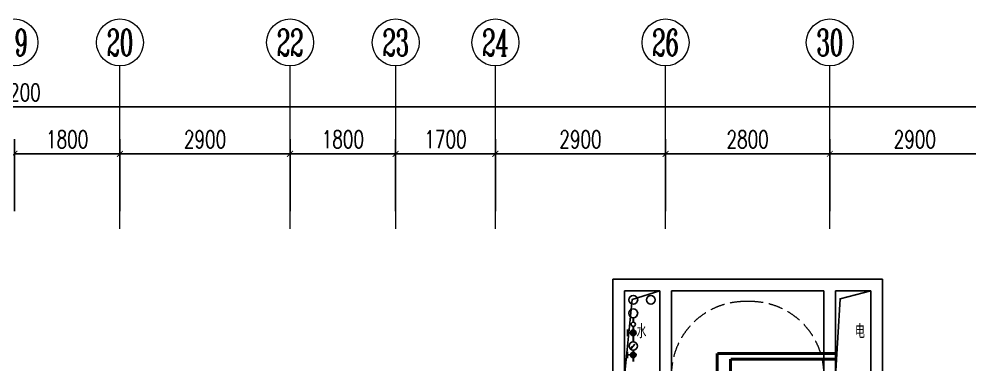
# Model space of a CAD drawing. Extents: x 3753737 to 4713801, y -857380 to 24339.
# Drawn here: x 4065992 to 4082186, y -786031 to -780149 of the extents above; entities that cross this region are included whole.
import ezdxf
from ezdxf.enums import TextEntityAlignment as Align

# ---------------------------------------------------------------- set-up
doc = ezdxf.new("R2010")
doc.units = 0
doc.header["$LTSCALE"] = 1000
doc.header["$MEASUREMENT"] = 0
doc.linetypes.add('DASH', pattern=[0.35, 0.25, -0.1])
doc.layers.get('0').update_dxf_attribs({"linetype": 'CONTINUOUS'})
doc.layers.get('Defpoints').update_dxf_attribs({"linetype": 'CONTINUOUS'})
for name, color, linetype in [('!!电气', 1, 'CONTINUOUS'), ('VPIPE-消防', 1, 'TG_X'), ('VPIPE-给水', 3, 'TG_J'), ('WALL', 252, 'CONTINUOUS'), ('WIRE-安防', 4, 'CONTINUOUS'), ('WIRE-综合布线', 5, 'DASH'), ('污水', 3, 'CONTINUOUS'), ('看线', 185, 'CONTINUOUS'), ('给水', 4, 'CONTINUOUS')]:
    doc.layers.add(name, color=color, linetype=linetype)
for name, color, linetype, lineweight in [('AXIS', 114, 'CONTINUOUS', 20), ('AXIS_TEXT', 7, 'CONTINUOUS', 20), ('DIM_SYMB', 252, 'CONTINUOUS', 20), ('PUB_TEXT', 7, 'CONTINUOUS', 20), ('STAIR', 252, 'CONTINUOUS', 20)]:
    doc.layers.add(name, color=color, linetype=linetype, lineweight=lineweight)
doc.styles.add('_TCH_AXIS', font='COMPLEX', dxfattribs={"bigfont": 'GBCBIG'})
doc.styles.add('_TCH_DIM_T3', font='SIMPLEX.shx', dxfattribs={"width": 0.705882, "bigfont": 'GBCBIG.shx'})
doc.styles.add('COMPLEX', font='COMPLEX')
doc.styles.get("Standard").update_dxf_attribs({"font": 'gbenor.shx', "bigfont": 'gbcbig.shx'})
doc.styles.add('TG_LINETYPE', font='SIMPLEX', dxfattribs={"width": 0.8, "height": 3, "bigfont": 'HZTXT'})
doc.linetypes.add('TG_J', pattern='A,2,-0.22,["J",TG_LINETYPE,S=0.1,R=0,X=-0.18,Y=-0.15],0', length=2.22)
doc.linetypes.add('TG_X', pattern='A,4,-0.3,["X",TG_LINETYPE,S=0.1,R=0,X=-0.23,Y=-0.15],0', length=4.3)
doc.dimstyles.new('_TCH_ARCH&&100', dxfattribs={"dimtxt": 297.5, "dimasz": 100, "dimexe": 250, "dimexo": 300, "dimgap": 100, "dimtad": 1, "dimdec": 0, "dimzin": 0, "dimdsep": 46, "dimtxsty": '_TCH_DIM_T3', "dimblk": 'ARCHTICK', "dimcen": 0.09, "dimclrt": 7, "dimazin": 2, "dimtfac": 1, "dimtdec": 0, "dimtix": 1, "dimtmove": 2, "dimatfit": 3, "dimfxl": 1, "dimtolj": 1, "dimtzin": 0, "dimarcsym": 0})

# ---------------------------------------------------------------- blocks, each defined once
blk = doc.blocks.new('A$C2705576B')
at = {"layer": '给水'}
h = blk.add_hatch(color=252, dxfattribs=at)
edge = h.paths.add_edge_path()
edge.add_arc((417, -1741), 47.2, 0, 360)
h = blk.add_hatch(color=252, dxfattribs=at)
edge = h.paths.add_edge_path()
edge.add_arc((795, -1741), 47.2, 0, 360)
at = {"layer": '给水', "color": 252}
for p, q in [((363, -1645), (472, -1645)), ((417, -1741), (417, -1645)), ((601, -1768), (525, -1704)), ((525, -1704), (564, -1715)), ((740, -1645), (849, -1645)), ((795, -1741), (795, -1645))]:
    blk.add_line(p, q, dxfattribs=at)
at = {"layer": '给水', "color": 252, "const_width": 35.4}
for points in [[(499, -1741), (302, -1741)], [(903, -1741), (641, -1741)], [(1053, -1741), (978, -1741)]]:
    blk.add_lwpolyline(points, dxfattribs=at)
at = {"layer": '给水', "color": 252}
for centre, radius in [((417, -1741), 47.2), ((570, -1741), 70.8), ((795, -1741), 47.2), ((941, -1741), 37.5)]:
    blk.add_circle(centre, radius, dxfattribs=at)
blk = doc.blocks.new('_ArchTick')
at = {"color": 0, "linetype": 'ByBlock', "const_width": 0.15}
blk.add_lwpolyline([(-0.5, -0.5), (0.5, 0.5)], dxfattribs=at)
blk = doc.blocks.new('*D567')
at = {"layer": 'AXIS', "color": 0, "lineweight": -2, "transparency": 16777216}
for p, q in [((11702, -5070), (11702, -3045)), ((61902, -5070), (61902, -3045)), ((11702, -3295), (61902, -3295))]:
    blk.add_line(p, q, dxfattribs=at)
at = {"layer": 'Defpoints', "color": 0, "transparency": 16777216}
for p in [(61902, -3295), (11702, -5370), (61902, -5370)]:
    blk.add_point(p, dxfattribs=at)
at = {"layer": 'AXIS', "color": 0, "lineweight": -2, "transparency": 16777216, "xscale": 100, "yscale": 100, "zscale": 100, "rotation": 180}
blk.add_blockref('_ArchTick', (11702, -3295), dxfattribs=at)
at = {"layer": 'AXIS', "color": 0, "lineweight": -2, "transparency": 16777216, "xscale": 100, "yscale": 100, "zscale": 100}
blk.add_blockref('_ArchTick', (61902, -3295), dxfattribs=at)
at = {"layer": 'AXIS', "color": 7, "transparency": 16777216, "insert": (36802, -3047), "char_height": 297.5, "attachment_point": 5, "style": '_TCH_DIM_T3'}
blk.add_mtext('\\A1;50200', dxfattribs=at)
blk = doc.blocks.new('_AXISO')
blk.add_circle((0, 0), 0.5)
at = {"layer": 'AXIS_TEXT', "style": 'COMPLEX', "width": 1.041667}
blk.add_attdef('A', text='', height=0.56, dxfattribs=at).set_placement((-0.25, -0.28), (0.25, -0.28), align=Align.FIT)
blk = doc.blocks.new('*D585')
at = {"layer": 'AXIS', "color": 0, "lineweight": -2, "transparency": 16777216}
for p, q in [((50702, -5070), (50702, -3845)), ((53602, -5070), (53602, -3845)), ((50702, -4095), (53602, -4095))]:
    blk.add_line(p, q, dxfattribs=at)
at = {"layer": 'Defpoints', "color": 0, "transparency": 16777216}
for p in [(53602, -4095), (50702, -5370), (53602, -5370)]:
    blk.add_point(p, dxfattribs=at)
at = {"layer": 'AXIS', "color": 0, "lineweight": -2, "transparency": 16777216, "xscale": 100, "yscale": 100, "zscale": 100, "rotation": 180}
blk.add_blockref('_ArchTick', (50702, -4095), dxfattribs=at)
at = {"layer": 'AXIS', "color": 0, "lineweight": -2, "transparency": 16777216, "xscale": 100, "yscale": 100, "zscale": 100}
blk.add_blockref('_ArchTick', (53602, -4095), dxfattribs=at)
at = {"layer": 'AXIS', "color": 7, "transparency": 16777216, "insert": (52152, -3847), "char_height": 297.5, "attachment_point": 5, "style": '_TCH_DIM_T3'}
blk.add_mtext('\\A1;2900', dxfattribs=at)
blk = doc.blocks.new('*D586')
at = {"layer": 'AXIS', "color": 0, "lineweight": -2, "transparency": 16777216}
for p, q in [((47902, -5070), (47902, -3845)), ((50702, -5070), (50702, -3845)), ((47902, -4095), (50702, -4095))]:
    blk.add_line(p, q, dxfattribs=at)
at = {"layer": 'Defpoints', "color": 0, "transparency": 16777216}
for p in [(50702, -4095), (47902, -5370), (50702, -5370)]:
    blk.add_point(p, dxfattribs=at)
at = {"layer": 'AXIS', "color": 0, "lineweight": -2, "transparency": 16777216, "xscale": 100, "yscale": 100, "zscale": 100, "rotation": 180}
blk.add_blockref('_ArchTick', (47902, -4095), dxfattribs=at)
at = {"layer": 'AXIS', "color": 0, "lineweight": -2, "transparency": 16777216, "xscale": 100, "yscale": 100, "zscale": 100}
blk.add_blockref('_ArchTick', (50702, -4095), dxfattribs=at)
at = {"layer": 'AXIS', "color": 7, "transparency": 16777216, "insert": (49302, -3847), "char_height": 297.5, "attachment_point": 5, "style": '_TCH_DIM_T3'}
blk.add_mtext('\\A1;2800', dxfattribs=at)
blk = doc.blocks.new('*D587')
at = {"layer": 'AXIS', "color": 0, "lineweight": -2, "transparency": 16777216}
for p, q in [((45002, -5070), (45002, -3845)), ((47902, -5070), (47902, -3845)), ((45002, -4095), (47902, -4095))]:
    blk.add_line(p, q, dxfattribs=at)
at = {"layer": 'Defpoints', "color": 0, "transparency": 16777216}
for p in [(47902, -4095), (45002, -5370), (47902, -5370)]:
    blk.add_point(p, dxfattribs=at)
at = {"layer": 'AXIS', "color": 0, "lineweight": -2, "transparency": 16777216, "xscale": 100, "yscale": 100, "zscale": 100, "rotation": 180}
blk.add_blockref('_ArchTick', (45002, -4095), dxfattribs=at)
at = {"layer": 'AXIS', "color": 0, "lineweight": -2, "transparency": 16777216, "xscale": 100, "yscale": 100, "zscale": 100}
blk.add_blockref('_ArchTick', (47902, -4095), dxfattribs=at)
at = {"layer": 'AXIS', "color": 7, "transparency": 16777216, "insert": (46452, -3847), "char_height": 297.5, "attachment_point": 5, "style": '_TCH_DIM_T3'}
blk.add_mtext('\\A1;2900', dxfattribs=at)
blk = doc.blocks.new('*D588')
at = {"layer": 'AXIS', "color": 0, "lineweight": -2, "transparency": 16777216}
for p, q in [((43302, -5070), (43302, -3845)), ((45002, -5070), (45002, -3845)), ((43302, -4095), (45002, -4095))]:
    blk.add_line(p, q, dxfattribs=at)
at = {"layer": 'Defpoints', "color": 0, "transparency": 16777216}
for p in [(45002, -4095), (43302, -5370), (45002, -5370)]:
    blk.add_point(p, dxfattribs=at)
at = {"layer": 'AXIS', "color": 0, "lineweight": -2, "transparency": 16777216, "xscale": 100, "yscale": 100, "zscale": 100, "rotation": 180}
blk.add_blockref('_ArchTick', (43302, -4095), dxfattribs=at)
at = {"layer": 'AXIS', "color": 0, "lineweight": -2, "transparency": 16777216, "xscale": 100, "yscale": 100, "zscale": 100}
blk.add_blockref('_ArchTick', (45002, -4095), dxfattribs=at)
at = {"layer": 'AXIS', "color": 7, "transparency": 16777216, "insert": (44152, -3847), "char_height": 297.5, "attachment_point": 5, "style": '_TCH_DIM_T3'}
blk.add_mtext('\\A1;1700', dxfattribs=at)
blk = doc.blocks.new('*D589')
at = {"layer": 'AXIS', "color": 0, "lineweight": -2, "transparency": 16777216}
for p, q in [((41502, -5070), (41502, -3845)), ((43302, -5070), (43302, -3845)), ((41502, -4095), (43302, -4095))]:
    blk.add_line(p, q, dxfattribs=at)
at = {"layer": 'Defpoints', "color": 0, "transparency": 16777216}
for p in [(43302, -4095), (41502, -5370), (43302, -5370)]:
    blk.add_point(p, dxfattribs=at)
at = {"layer": 'AXIS', "color": 0, "lineweight": -2, "transparency": 16777216, "xscale": 100, "yscale": 100, "zscale": 100, "rotation": 180}
blk.add_blockref('_ArchTick', (41502, -4095), dxfattribs=at)
at = {"layer": 'AXIS', "color": 0, "lineweight": -2, "transparency": 16777216, "xscale": 100, "yscale": 100, "zscale": 100}
blk.add_blockref('_ArchTick', (43302, -4095), dxfattribs=at)
at = {"layer": 'AXIS', "color": 7, "transparency": 16777216, "insert": (42402, -3847), "char_height": 297.5, "attachment_point": 5, "style": '_TCH_DIM_T3'}
blk.add_mtext('\\A1;1800', dxfattribs=at)
blk = doc.blocks.new('*D590')
at = {"layer": 'AXIS', "color": 0, "lineweight": -2, "transparency": 16777216}
for p, q in [((38602, -5070), (38602, -3845)), ((41502, -5070), (41502, -3845)), ((38602, -4095), (41502, -4095))]:
    blk.add_line(p, q, dxfattribs=at)
at = {"layer": 'Defpoints', "color": 0, "transparency": 16777216}
for p in [(41502, -4095), (38602, -5370), (41502, -5370)]:
    blk.add_point(p, dxfattribs=at)
at = {"layer": 'AXIS', "color": 0, "lineweight": -2, "transparency": 16777216, "xscale": 100, "yscale": 100, "zscale": 100, "rotation": 180}
blk.add_blockref('_ArchTick', (38602, -4095), dxfattribs=at)
at = {"layer": 'AXIS', "color": 0, "lineweight": -2, "transparency": 16777216, "xscale": 100, "yscale": 100, "zscale": 100}
blk.add_blockref('_ArchTick', (41502, -4095), dxfattribs=at)
at = {"layer": 'AXIS', "color": 7, "transparency": 16777216, "insert": (40052, -3847), "char_height": 297.5, "attachment_point": 5, "style": '_TCH_DIM_T3'}
blk.add_mtext('\\A1;2900', dxfattribs=at)
blk = doc.blocks.new('*D591')
at = {"layer": 'AXIS', "color": 0, "lineweight": -2, "transparency": 16777216}
for p, q in [((36802, -5070), (36802, -3845)), ((38602, -5070), (38602, -3845)), ((36802, -4095), (38602, -4095))]:
    blk.add_line(p, q, dxfattribs=at)
at = {"layer": 'Defpoints', "color": 0, "transparency": 16777216}
for p in [(38602, -4095), (36802, -5370), (38602, -5370)]:
    blk.add_point(p, dxfattribs=at)
at = {"layer": 'AXIS', "color": 0, "lineweight": -2, "transparency": 16777216, "xscale": 100, "yscale": 100, "zscale": 100, "rotation": 180}
blk.add_blockref('_ArchTick', (36802, -4095), dxfattribs=at)
at = {"layer": 'AXIS', "color": 0, "lineweight": -2, "transparency": 16777216, "xscale": 100, "yscale": 100, "zscale": 100}
blk.add_blockref('_ArchTick', (38602, -4095), dxfattribs=at)
at = {"layer": 'AXIS', "color": 7, "transparency": 16777216, "insert": (37702, -3847), "char_height": 297.5, "attachment_point": 5, "style": '_TCH_DIM_T3'}
blk.add_mtext('\\A1;1800', dxfattribs=at)
blk = doc.blocks.new('A$C100F5A36')
at = {"layer": 'AXIS'}
for p, q in [((38602.5, -5370.4), (38602.5, -2595.4)), ((41502.5, -5370.4), (41502.5, -2595.4)), ((43302.5, -5370.4), (43302.5, -2595.4)), ((45002.5, -5370.4), (45002.5, -2595.4)), ((47902.5, -5370.4), (47902.5, -2595.4)), ((50702.5, -5370.4), (50702.5, -2595.4))]:
    blk.add_line(p, q, dxfattribs=at)
at = {"layer": 'DIM_SYMB', "color": 252}
blk.add_lwpolyline([(48627.5, -10072.4, 0, 0, 0), (48627.5, -7147.4, 0, 0, 0), (49977.5, -7147.4, 0, 0, 0), (49977.5, -9662.4, 40, 0, 0), (49977.5, -9812.4, 0, 0, 0)], format="xyseb", dxfattribs=at)
at = {"layer": 'STAIR', "color": 252}
for p, q in [((50602.5, -6432.4), (48002.5, -6432.4)), ((48002.5, -6432.4), (48002.5, -7862.4)), ((50602.5, -7862.4), (50602.5, -6432.4))]:
    blk.add_line(p, q, dxfattribs=at)
at = {"layer": 'STAIR', "color": 252, "linetype": 'DASH'}
blk.add_lwpolyline([(50602.5, -7862.4, 0.4142136), (49352.5, -6612.4), (49252.5, -6612.4, 0.4142136), (48002.5, -7862.4)], format="xyb", dxfattribs=at)
at = {"layer": 'VPIPE-消防', "color": 252, "linetype": 'Continuous'}
blk.add_circle((47652.5, -6582.4), 75, dxfattribs=at)
at = {"layer": 'VPIPE-给水', "color": 252, "linetype": 'Continuous'}
for centre in [(47352.5, -6582.4), (47352.5, -6812.4)]:
    blk.add_circle(centre, 75, dxfattribs=at)
at = {"layer": 'WALL', "color": 252}
for p, q in [((47002.5, -6232.4), (47902.5, -6232.4)), ((47002.5, -7882.4), (47002.5, -6232.4)), ((50702.5, -6232.4), (47902.5, -6232.4)), ((51602.5, -6232.4), (50702.5, -6232.4)), ((51602.5, -7882.4), (51602.5, -6232.4)), ((47202.5, -6432.4), (47802.5, -6432.4)), ((47202.5, -7882.4), (47202.5, -6432.4)), ((47802.5, -6432.4), (47802.5, -7882.4)), ((50602.5, -6432.4), (48002.5, -6432.4)), ((48002.5, -6432.4), (48002.5, -7982.4)), ((50602.5, -7982.4), (50602.5, -6432.4)), ((51402.5, -6432.4), (50802.5, -6432.4)), ((50802.5, -7882.4), (50802.5, -6432.4)), ((51402.5, -7882.4), (51402.5, -6432.4))]:
    blk.add_line(p, q, dxfattribs=at)
at = {"layer": '看线', "color": 252, "ltscale": 0.5}
for points in [[(47202.4, -7882.4), (47333.4, -6578.3), (47802.5, -6432.4)], [(50802.5, -7882.4), (50877.4, -6565.3), (51402.5, -6432.4)]]:
    blk.add_lwpolyline(points, dxfattribs=at)
at = {"layer": 'AXIS'}
ref = blk.add_blockref('_AXISO', (36802.5, -2195.4), dxfattribs=dict(at, xscale=800, yscale=800, zscale=800))
ref.add_attrib('A', '19', dxfattribs={"layer": 'AXIS_TEXT', "height": 452.55, "style": '_TCH_AXIS', "width": 0.724138}).set_placement((36576.2, -2421.7), (37028.7, -2421.7), align=Align.FIT)
ref = blk.add_blockref('_AXISO', (38602.5, -2195.4), dxfattribs=dict(at, xscale=800, yscale=800, zscale=800))
ref.add_attrib('A', '20', dxfattribs={"layer": 'AXIS_TEXT', "height": 452.55, "style": '_TCH_AXIS', "width": 0.617647}).set_placement((38376.2, -2421.7), (38828.7, -2421.7), align=Align.FIT)
ref = blk.add_blockref('_AXISO', (41502.5, -2195.4), dxfattribs=dict(at, xscale=800, yscale=800, zscale=800))
ref.add_attrib('A', '22', dxfattribs={"layer": 'AXIS_TEXT', "height": 452.55, "style": '_TCH_AXIS', "width": 0.617647}).set_placement((41276.2, -2421.7), (41728.7, -2421.7), align=Align.FIT)
ref = blk.add_blockref('_AXISO', (43302.5, -2195.4), dxfattribs=dict(at, xscale=800, yscale=800, zscale=800))
ref.add_attrib('A', '23', dxfattribs={"layer": 'AXIS_TEXT', "height": 452.55, "style": '_TCH_AXIS', "width": 0.617647}).set_placement((43076.2, -2421.7), (43528.7, -2421.7), align=Align.FIT)
ref = blk.add_blockref('_AXISO', (45002.5, -2195.4), dxfattribs=dict(at, xscale=800, yscale=800, zscale=800))
ref.add_attrib('A', '24', dxfattribs={"layer": 'AXIS_TEXT', "height": 452.55, "style": '_TCH_AXIS', "width": 0.583333}).set_placement((44776.2, -2421.7), (45228.7, -2421.7), align=Align.FIT)
ref = blk.add_blockref('_AXISO', (47902.5, -2195.4), dxfattribs=dict(at, xscale=800, yscale=800, zscale=800))
ref.add_attrib('A', '26', dxfattribs={"layer": 'AXIS_TEXT', "height": 452.55, "style": '_TCH_AXIS', "width": 0.617647}).set_placement((47676.2, -2421.7), (48128.7, -2421.7), align=Align.FIT)
ref = blk.add_blockref('_AXISO', (50702.5, -2195.4), dxfattribs=dict(at, xscale=800, yscale=800, zscale=800))
ref.add_attrib('A', '30', dxfattribs={"layer": 'AXIS_TEXT', "height": 452.55, "style": '_TCH_AXIS', "width": 0.636364}).set_placement((50476.2, -2421.7), (50928.7, -2421.7), align=Align.FIT)
at = {"layer": '污水', "color": 252, "rotation": 90.00000000010901}
blk.add_blockref('A$C2705576B', (45611.3, -7940.2), dxfattribs=at)
at = {"layer": 'PUB_TEXT', "color": 252}
for s, p in [('水', (47407.6, -7237.6)), ('电', (51131.1, -7237.6))]:
    blk.add_text(s, height=236.3, dxfattribs=at).set_placement(p)
at = {"layer": 'AXIS'}
for p1, p2, distance, text, picture, middle in [((11702.5, -5370.4), (61902.5, -5370.4), 2075, '50200', '*D567', (36802.5, -3046.7)), ((36802.5, -5370.4), (38602.5, -5370.4), 1275, '1800', '*D591', (37702.5, -3846.7)), ((38602.5, -5370.4), (41502.5, -5370.4), 1275, '2900', '*D590', (40052.5, -3846.7)), ((41502.5, -5370.4), (43302.5, -5370.4), 1275, '1800', '*D589', (42402.5, -3846.7)), ((43302.5, -5370.4), (45002.5, -5370.4), 1275, '1700', '*D588', (44152.5, -3846.7)), ((45002.5, -5370.4), (47902.5, -5370.4), 1275, '2900', '*D587', (46452.5, -3846.7)), ((47902.5, -5370.4), (50702.5, -5370.4), 1275, '2800', '*D586', (49302.5, -3846.7)), ((50702.5, -5370.4), (53602.5, -5370.4), 1275, '2900', '*D585', (52152.5, -3846.7))]:
    dim = blk.add_aligned_dim(p1=p1, p2=p2, distance=distance, text=text, dimstyle='_TCH_ARCH&&100', dxfattribs=at)
    dim.commit()
    dim.dimension.update_dxf_attribs({"geometry": picture, "text_midpoint": middle})

msp = doc.modelspace()

# ---------------------------------------------------------------- block references
at = {"layer": '!!电气'}
msp.add_blockref('A$C100F5A36', (4029111, -778353.6), dxfattribs=at)

# ---------------------------------------------------------------- next in the draw order: linework, layer by layer
at = {"layer": 'WIRE-安防', "color": 6, "const_width": 50}
for points in [[(4077893.4, -789136), (4077894.2, -785850.6)], [(4077894.2, -785850.6), (4079913.4, -785850.6)]]:
    msp.add_lwpolyline(points, dxfattribs=at)
at = {"layer": 'WIRE-综合布线', "color": 4, "const_width": 50}
for points in [[(4078121.3, -789272.1), (4078121.8, -785947.4)], [(4078121.8, -785947.4), (4079913.4, -785947.4)]]:
    msp.add_lwpolyline(points, dxfattribs=at)

doc.saveas('drawing.dxf')
